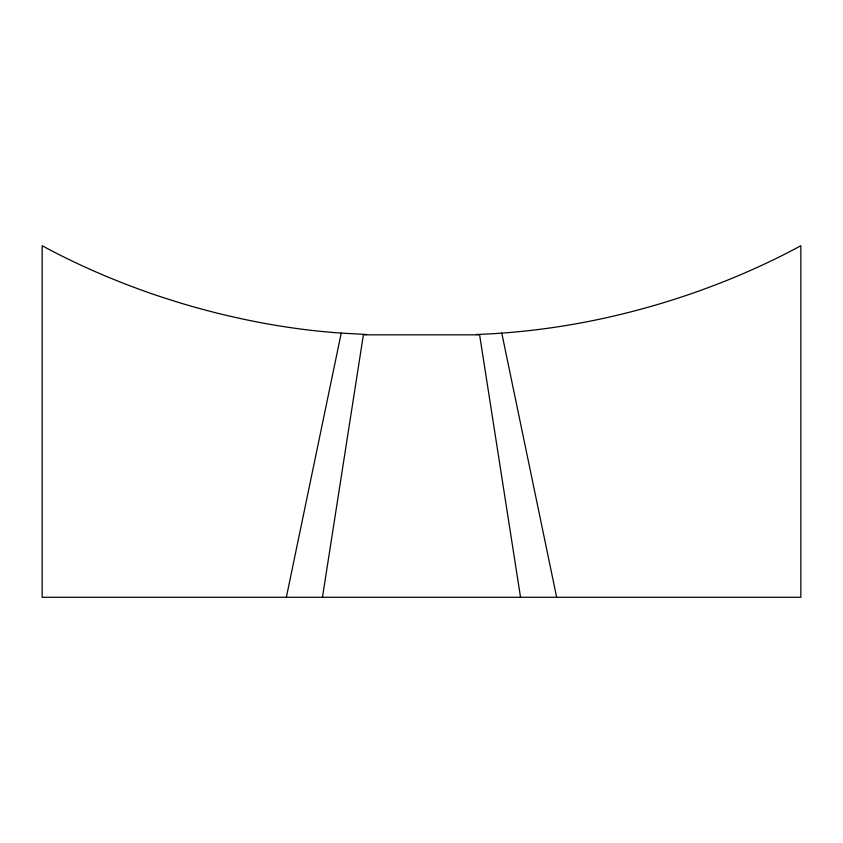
<?xml version="1.0" encoding="UTF-8"?>
<svg xmlns="http://www.w3.org/2000/svg" width="843" height="843" viewBox="0 0 843 843"><rect width="100%" height="100%" fill="white"/><g stroke="black" fill="none" stroke-linecap="round" stroke-linejoin="round"><path stroke-width="1.26" d="M322.458 597.276L363.396 334.829L479.604 334.829L520.542 597.276M286.346 597.276L341.225 333.101L366.6 334.492M476.4 334.492C530.215 332.574 583.714 324.334 635.759 310.582A783.126 783.126 0 0 0 694.232 292.679C730.902 279.781 766.666 264.249 800.85 245.724L800.85 597.276L42.15 597.276L42.15 245.724C76.334 264.249 112.098 279.781 148.768 292.679A783.126 783.126 0 0 0 207.241 310.582C251.109 322.089 295.967 329.961 341.225 333.101M501.775 333.101L556.654 597.276"/></g></svg>
